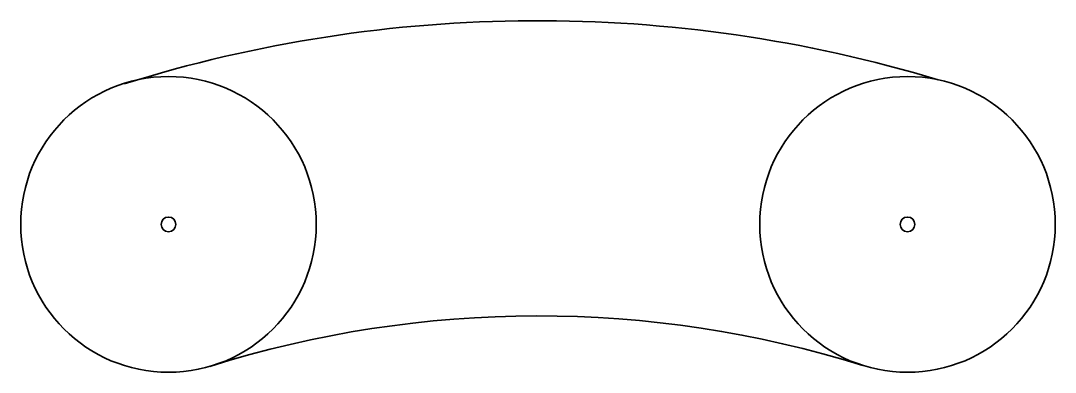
# Model space of a CAD drawing. Header units: millimetres. Extents: x 30 to 170, y 40 to 88.
import ezdxf

# ---------------------------------------------------------------- set-up
doc = ezdxf.new("R2010")
doc.units = ezdxf.units.MM
doc.layers.get('0').update_dxf_attribs({"linetype": 'CONTINUOUS', "lineweight": 35})

msp = doc.modelspace()

# ---------------------------------------------------------------- linework, layer by layer
for centre, radius in [((50, 60), 20), ((150, 60), 20), ((50, 60), 1), ((150, 60), 1)]:
    msp.add_circle(centre, radius)
for radius, start, end in [(187.56, 73.2127, 107.3722), (147.63, 72.6691, 107.5022)]:
    msp.add_arc((100, -100), radius, start, end)

doc.saveas('drawing.dxf')
